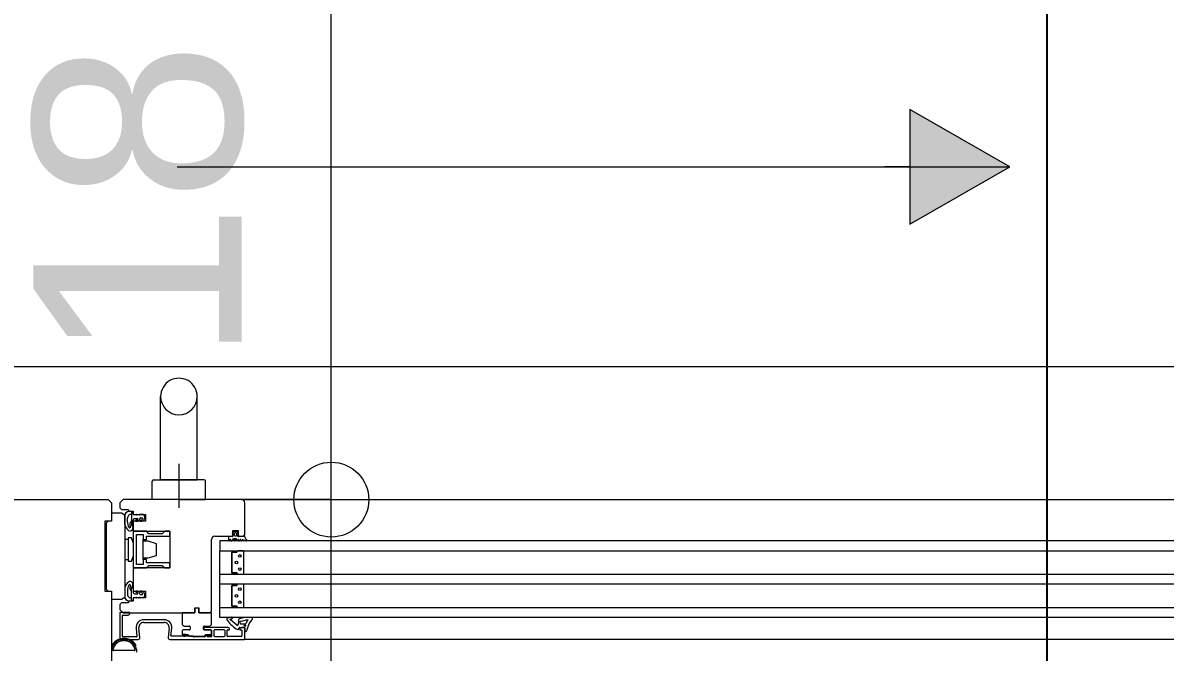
# Model space of a CAD drawing. Header units: metres. Extents: x 0.003 to 0.843, y 0.003 to 0.597.
# Drawn here: x 0.39166 to 0.40538, y 0.20436 to 0.21193 of the extents above; entities that cross this region are included whole.
import ezdxf

# ---------------------------------------------------------------- set-up
doc = ezdxf.new("R2010")
doc.units = ezdxf.units.M
for name, pattern in [('AUSGEZOGEN', [0]), ('PUNKT', [6.35, 0, -6.35]), ('STRICHPUNKT', [25.4, 12.7, -6.35, 0, -6.35])]:
    doc.linetypes.add(name, pattern=pattern)
for name, color, linetype, lineweight in [('Fenster', 7, 'AUSGEZOGEN', 18), ('Oeffnungsrichtung Fenster', 7, 'AUSGEZOGEN', 13), ('Schnittbegrenzung', 7, 'AUSGEZOGEN', 13), ('Vorhangbrett', 7, 'AUSGEZOGEN', 13), ('Werkplan- Ausfuehrungsmasse', 7, 'AUSGEZOGEN', 13)]:
    doc.layers.add(name, color=color, linetype=linetype, lineweight=lineweight)
doc.styles.add('ARIAL', font='ARIAL.TTF')

msp = doc.modelspace()

# ---------------------------------------------------------------- hatches: boundary and pattern name
at = {"layer": 'Oeffnungsrichtung Fenster', "linetype": 'AUSGEZOGEN', "lineweight": 13}
msp.add_hatch(color=7, dxfattribs=at).paths.add_polyline_path([(0.4023099934696668, 0.2095073649818389), (0.4035099934800977, 0.2101973619665964), (0.4023099934696668, 0.2108873619725942)])

# ---------------------------------------------------------------- linework, layer by layer
at = {"layer": 'Fenster', "color": 7, "linetype": 'AUSGEZOGEN', "lineweight": 13}
for p, q in [((0.3933099838495455, 0.2064373676056498), (0.3933099821101411, 0.2074373675832963)), ((0.3937499838397102, 0.2064373683709878), (0.3937499821003057, 0.2074373683486342)), ((0.3935299835153762, 0.2066266578505029), (0.3935299844360253, 0.2060973680488428)), ((0.3932099842692378, 0.2061973674916949), (0.393209983886569, 0.2064173674867775)), ((0.3932299838513338, 0.2064373675211182), (0.3935299838446277, 0.2064373680429394)), ((0.3935299838446277, 0.2064373680429394), (0.3933099838495455, 0.2064373676602704)), ((0.3938299838379218, 0.2064373685647606), (0.3935299838446277, 0.2064373680429394)), ((0.3935299838446277, 0.2064373680429394), (0.3937499838397102, 0.2064373684256089)), ((0.3938499842549318, 0.2061973686049133), (0.3938499838722629, 0.2064173685999958)), ((0.3913999843116077, 0.2061973655123047), (0.3926799842829954, 0.2061973677387428)), ((0.3926799842829954, 0.2061973677387428), (0.3927199843516776, 0.2061573678092127)), ((0.3927199843516776, 0.2061573678092127), (0.3927199847343463, 0.205937367814131)), ((0.3928599842789635, 0.2061973668811175), (0.3928199843494337, 0.2061573668124352)), ((0.3928199843494337, 0.2061573668124352), (0.3928199844537978, 0.2060973668137767)), ((0.3928199844537978, 0.2060973668137767), (0.3928399844881388, 0.206077366849012)), ((0.3928399844881388, 0.206077366849012), (0.392919984481521, 0.2060773669881641)), ((0.3942799842420348, 0.2061973693521282), (0.3928599842789635, 0.2061973668811175)), ((0.392919984481521, 0.2060773669881641), (0.3929199844884787, 0.2060733669882534)), ((0.3935299842620849, 0.2061973680483043), (0.3932099842692378, 0.2061973674916949)), ((0.3935299842620849, 0.2061973680483043), (0.3938499842549318, 0.2061973686049133)), ((0.3942799842420348, 0.2061973693521282), (0.4222000025015078, 0.2061973602753333)), ((0.3943199849747306, 0.2057773694312786), (0.3943199843108726, 0.2061573694228492)), ((0.3927199845604155, 0.2060373678118959), (0.3928399845577332, 0.2060373680206244)), ((0.3928399845577332, 0.2060373680206244), (0.3928799845970088, 0.2060142740799484)), ((0.392879984800576, 0.2058972414475807), (0.3928799845911776, 0.2060176264639245)), ((0.3928799845970088, 0.2060142740799484), (0.3928799863256496, 0.2050204621236985)), ((0.39291198474217, 0.2059304084955652), (0.3929119846663162, 0.2059740175075749)), ((0.3929199844884787, 0.2060733669882534), (0.3929359845159516, 0.2060573670164422)), ((0.3929359845159516, 0.2060573670164422), (0.3929799845149681, 0.2060573670929757)), ((0.3929599845258515, 0.2060513670583219), (0.3929600006827695, 0.2058973670617916)), ((0.3929739845255386, 0.2060513670826727), (0.3929599845258515, 0.2060513670583219)), ((0.3929599845258515, 0.2060513670583219), (0.39295998479372, 0.2058973670617638)), ((0.3929599845815126, 0.206019367059037), (0.3929599847164723, 0.2059417774793824)), ((0.3929799845149681, 0.2060573670929757), (0.3929799845845443, 0.2060173670938698)), ((0.3929799845751289, 0.2060227800224298), (0.3929799845358408, 0.2060453670932434)), ((0.3929799845845443, 0.2060173670938698), (0.3931299845811912, 0.2060173673547797)), ((0.3929799847828362, 0.2059033670964177), (0.3929799847028252, 0.2059493662128894)), ((0.3930175536302021, 0.2060133687968064), (0.392985346384129, 0.2060168140701085)), ((0.3929999846675901, 0.2059693662472305), (0.3930330780289932, 0.2059693663047929)), ((0.3930575536293079, 0.2060133688663828), (0.3930232095857224, 0.206017366286555)), ((0.3931002084353978, 0.2060173683662875), (0.3930631766448294, 0.2060173661752742)), ((0.3930696771334598, 0.2059773663682754), (0.393090054781765, 0.2059773664037202)), ((0.393120217169728, 0.2059904755430917), (0.3931202096183388, 0.2059973684015245)), ((0.3931299845811912, 0.2060173673547797), (0.3931299847203436, 0.2059373673565688)), ((0.3927199847343463, 0.205937367814131), (0.3926399847361348, 0.2059373676749783)), ((0.3926399847361348, 0.2059373676749783), (0.3926399861972344, 0.2050973676937552)), ((0.3926599847704851, 0.2059173677102131), (0.3926799847352501, 0.2059373677445546)), ((0.3926599861620088, 0.2051173677280959), (0.3926599847704851, 0.2059173677102131)), ((0.39295998479372, 0.2058973670617638), (0.3929739847934068, 0.2058973670861156)), ((0.3929750430242633, 0.2058670620343233), (0.3929750430566442, 0.2058484751731985)), ((0.3931299847203436, 0.2059373673565688), (0.3929799847236965, 0.205937367095658)), ((0.3929799847236965, 0.205937367095658), (0.3929799849150311, 0.2058273670981166)), ((0.3929799849150311, 0.2058273670981166), (0.3929899849322014, 0.2058173671157343)), ((0.3931399849288486, 0.2058173673766451), (0.3929799849324251, 0.2058173670983402)), ((0.3929799849324251, 0.2058173670983402), (0.3929799856977629, 0.2053773671081754)), ((0.3929899849322014, 0.2058173671157343), (0.3934199849225896, 0.2058173678636777)), ((0.3931699849803602, 0.2057873674294974), (0.3931399849288486, 0.2058173673766451)), ((0.3933599849239307, 0.2058173677593136), (0.3933299849767836, 0.2057873677078024)), ((0.3934199849225896, 0.2058173678636777), (0.3933599849239307, 0.2058173677593136)), ((0.3934199850269539, 0.2057573678650197), (0.3934199849225896, 0.2058173678636777)), ((0.3934199849225896, 0.2058173678636777), (0.3934199856879275, 0.2053773678735138)), ((0.3941720735013743, 0.2057932021896473), (0.3941854492946207, 0.2058065957990603)), ((0.3941779850127859, 0.2057573691840699), (0.394177984890702, 0.2058273691825052)), ((0.394177984890702, 0.2058273691825052), (0.3942399848893162, 0.2058273692906364)), ((0.3942066647578776, 0.2058153989578951), (0.394211189306704, 0.2058153957553596)), ((0.3942323970632052, 0.2058065958785055), (0.394245772901781, 0.2057932023143617)), ((0.3942399848893162, 0.2058273692906364), (0.3942399850114, 0.2057573692922011)), ((0.3929199851077066, 0.2057173669962113), (0.3928799851086009, 0.2057173669266354)), ((0.3929599850720245, 0.2057373670653406), (0.3929199850729185, 0.2057373669957642)), ((0.3929199850729185, 0.2057373669957642), (0.3929199855599519, 0.2054573670020227)), ((0.3929799851672445, 0.2056823671013576), (0.3929599850720245, 0.2057373670653406)), ((0.3930199853141998, 0.2055973671728343), (0.3930199850011071, 0.2057773671688106)), ((0.3930199850011071, 0.2057773671688106), (0.393099984999319, 0.2057773673079628)), ((0.393099984999319, 0.2057773673079628), (0.3930999851036832, 0.2057173673093038)), ((0.3930999855211402, 0.2054773673146688), (0.3930999851036832, 0.2057173673093038)), ((0.3930999851036832, 0.2057173673093038), (0.393139985102789, 0.2057173673788803)), ((0.39315998513713, 0.2056973674141155), (0.3930999851384712, 0.2056973673097509)), ((0.3931399850332127, 0.2057573673779862), (0.3934199850269539, 0.2057573678650197)), ((0.393139985102789, 0.2057173673788803), (0.3931399850332127, 0.2057573673779862)), ((0.3932599851870768, 0.2056673675887264), (0.39315998513713, 0.2056973674141155)), ((0.3933299849767836, 0.2057873677078024), (0.3931699849803602, 0.2057873674294974)), ((0.3932599854305935, 0.2055273675918561), (0.3932599851870768, 0.2056673675887264)), ((0.3939199865876504, 0.2048573687542208), (0.3939199850883153, 0.2057173687349969)), ((0.3939599850176589, 0.2057573688038652), (0.3941779850127859, 0.2057573691840699)), ((0.3940199851151086, 0.2057013689099058), (0.394019985323837, 0.205581368912588)), ((0.4224600033589919, 0.2057013607376007), (0.3940199851151086, 0.2057013689099058)), ((0.3941289269258931, 0.2057573690928839), (0.3941651335535571, 0.2057573691681514)), ((0.3941289272155657, 0.2057073690986686), (0.3941289271579374, 0.2057422038527762)), ((0.3941428895203205, 0.2057139026706359), (0.3941407227728877, 0.2057058162043928)), ((0.3941566474047777, 0.2057058162313406), (0.394154480629977, 0.20571390269025)), ((0.3941791860926003, 0.2057203691907035), (0.3941676391143611, 0.2057043691642438)), ((0.3941799047999766, 0.2057886466754349), (0.3941769060358802, 0.2057869128751263)), ((0.3942181498175344, 0.2057253692565264), (0.3941878463379834, 0.2057253692052464)), ((0.3941956328711809, 0.2057142652719126), (0.3942130694934864, 0.2057204479740967)), ((0.3942387947824591, 0.2057149222537573), (0.394195804443526, 0.2057013692146639)), ((0.3941969326027087, 0.2057694032784039), (0.3941969473630268, 0.2057915364517067)), ((0.3942209432461529, 0.2057913911059841), (0.3942209291792997, 0.2057693879371446)), ((0.3942409403885605, 0.2057869129834858), (0.3942379416185964, 0.2057886467736453)), ((0.3942399850114, 0.2057573692922011), (0.3942999850100589, 0.2057573693968443)), ((0.3942491287413236, 0.2057058163931447), (0.3942469619665228, 0.2057139028520532)), ((0.3942527129708717, 0.2057573693163536), (0.394299027803501, 0.2057573693927571)), ((0.3942628865984127, 0.2057139028790012), (0.3942607198509799, 0.2057058164127588)), ((0.3942766444828702, 0.2057058164397068), (0.3942744777080692, 0.2057139028986158)), ((0.3942894661805125, 0.2057104091072952), (0.3942882355925266, 0.2057058164593209)), ((0.394334639738451, 0.2057013694557414), (0.3942992368585148, 0.2057133504675485)), ((0.3942999850100589, 0.2057573693968443), (0.3943199849747306, 0.2057773694312786)), ((0.3943039427117447, 0.20575992794263), (0.3943080122017734, 0.2057657397982171)), ((0.394318927119685, 0.2057622994215972), (0.3943189271229886, 0.2057603470746672)), ((0.3943189271229886, 0.2057603470746672), (0.3943189271262852, 0.2057583989806126)), ((0.3943190833593433, 0.2057559040368178), (0.3943282416339181, 0.2057299895433266)), ((0.3943397644330032, 0.2057179966247577), (0.394345113844568, 0.2057145428641093)), ((0.3930199856272926, 0.2054173671768576), (0.3930199853141998, 0.2055973671728343)), ((0.3931599854850108, 0.2054973674185858), (0.3932599854305935, 0.2055273675918561)), ((0.3940199858108703, 0.205301368918847), (0.394019985323837, 0.205581368912588)), ((0.394019985323837, 0.205581368912588), (0.4224600035677204, 0.2055813607402829)), ((0.3941599853615836, 0.2055578691566298), (0.3941599857668648, 0.2053248691618378)), ((0.3941635853615031, 0.2055578691628916), (0.3941635857667843, 0.2053248691680997)), ((0.3941635857667843, 0.2053248691680997), (0.3941635853615031, 0.2055578691628916)), ((0.3942277853402388, 0.2055692692743068), (0.3941713853414996, 0.2055692691762042)), ((0.3942213853466439, 0.2055656692632547), (0.3941713853477613, 0.2055656691762847)), ((0.3941713853477613, 0.2055656691762847), (0.3942213853466439, 0.2055656692632547)), ((0.394227785340689, 0.2055690105749504), (0.3942277853402388, 0.2055692692743068)), ((0.3942291853327281, 0.2055735692766453), (0.3942291853327281, 0.2055735692766453)), ((0.394300585317565, 0.2055813694006643), (0.3942369853189865, 0.2055813692900383)), ((0.3943083857908564, 0.2053091694203163), (0.3943083853309578, 0.2055735694144064)), ((0.3928799855260578, 0.2054773669320002), (0.3929199855251637, 0.2054773670015757)), ((0.3929199855599519, 0.2054573670020227), (0.3929599855590578, 0.2054573670715995)), ((0.3929599855590578, 0.2054573670715995), (0.3929799854629433, 0.2055123671051579)), ((0.3930999856255045, 0.2054173673160099), (0.3930199856272926, 0.2054173671768576)), ((0.393099985486352, 0.2054973673142217), (0.3931599854850108, 0.2054973674185858)), ((0.3931399855202461, 0.2054773673842451), (0.3930999855211402, 0.2054773673146688)), ((0.3930999855211402, 0.2054773673146688), (0.3930999856255045, 0.2054173673160099)), ((0.3931399855898222, 0.2054373673851392), (0.3931399855202461, 0.2054773673842451)), ((0.3934199855835633, 0.2054373678721727), (0.3931399855898222, 0.2054373673851392)), ((0.3931399856941864, 0.2053773673864803), (0.3931699856413337, 0.2054073674379916)), ((0.3931699856413337, 0.2054073674379916), (0.3933299856377572, 0.2054073677162965)), ((0.3933299856377572, 0.2054073677162965), (0.3933599856892686, 0.2053773677691493)), ((0.3934199856879275, 0.2053773678735138), (0.3934199855835633, 0.2054373678721727)), ((0.3929799856977629, 0.2053773671081754), (0.3931399856941864, 0.2053773673864803)), ((0.3929899856975394, 0.2053773671255699), (0.3929799857151571, 0.2053673671083989)), ((0.3929799857151571, 0.2053673671083989), (0.3929799861848032, 0.2050973630370149)), ((0.3934199856879275, 0.2053773678735138), (0.3929899856975394, 0.2053773671255699)), ((0.3933599856892686, 0.2053773677691493), (0.3934199856879275, 0.2053773678735138)), ((0.3940199860195989, 0.2051813689215292), (0.3940199858108703, 0.205301368918847)), ((0.3940199858108703, 0.205301368918847), (0.4224600040547539, 0.2053013607465423)), ((0.3941713857801773, 0.2053170691818414), (0.3942213857790597, 0.2053170692688118)), ((0.3942213857790597, 0.2053170692688118), (0.3941713857801773, 0.2053170691818414)), ((0.3941713857864392, 0.2053134691819218), (0.3942277857851785, 0.2053134692800245)), ((0.3942277857851785, 0.2053134692800245), (0.3942277857847286, 0.2053137279793805)), ((0.3942291857924528, 0.2053092692825535), (0.3942291857924528, 0.2053092692825535)), ((0.3942369858060198, 0.2053013692962973), (0.394300585804598, 0.2053013694069232)), ((0.3926799861963495, 0.2050973677633311), (0.3926599861620088, 0.2051173677280959)), ((0.3928799861220938, 0.2051374883372109), (0.392879986331492, 0.2050171033208672)), ((0.3929599863835425, 0.2049833630047756), (0.3929600020047239, 0.2051373630013605)), ((0.3929599863835425, 0.2049833630047756), (0.3929599861156743, 0.2051373630013332)), ((0.3929599861156743, 0.2051373630013332), (0.3929739861153611, 0.2051373630256849)), ((0.3929750442407922, 0.2051676680811579), (0.3929750442085129, 0.2051862549422831)), ((0.3929799861256636, 0.2051313630362552), (0.3929799862056746, 0.205085363919784)), ((0.3940199865066319, 0.2049013689277881), (0.3940199860195989, 0.2051813689215292)), ((0.4224600042634822, 0.205181360749225), (0.3940199860195989, 0.2051813689215292)), ((0.3941599860573454, 0.2051578691655709), (0.3941599864626267, 0.204924869170779)), ((0.3941635860572648, 0.2051578691718327), (0.3941635864625461, 0.2049248691770409)), ((0.3941635864625461, 0.2049248691770409), (0.3941635860572648, 0.2051578691718327)), ((0.3942277860360007, 0.2051692692832481), (0.3941713860372613, 0.2051692691851454)), ((0.3942213860424055, 0.2051656692721963), (0.3941713860435231, 0.2051656691852259)), ((0.3941713860435231, 0.2051656691852259), (0.3942213860424055, 0.2051656692721963)), ((0.3942277860364506, 0.2051690105838916), (0.3942277860360007, 0.2051692692832481)), ((0.3942291860284897, 0.2051735692855864), (0.3942291860284897, 0.2051735692855864)), ((0.3943005860133267, 0.2051813694096063), (0.3942369860147484, 0.2051813692989804)), ((0.394308386486618, 0.2049091694292574), (0.3943083860267196, 0.2051735694233471)), ((0.3926399861972344, 0.2050973676937552), (0.3927199861954461, 0.2050973678329074)), ((0.3927199861954461, 0.2050973678329074), (0.3927199881435789, 0.2039773678579431)), ((0.3928399863667136, 0.2049973680438711), (0.392719986369396, 0.204997367835143)), ((0.3928799863256496, 0.2050204621236985), (0.3928399863667136, 0.2049973680438711)), ((0.3929119861790695, 0.2051043214005486), (0.392911986254923, 0.2050607123885389)), ((0.3929599863278814, 0.2050153630040595), (0.3929599861929219, 0.2050929525837142)), ((0.3929739863832294, 0.2049833630291273), (0.3929599863835425, 0.2049833630047756)), ((0.3929799861848032, 0.2050973630370149), (0.3931299861814501, 0.2050973632979258)), ((0.3931299863206026, 0.2050173632997139), (0.3929799863239556, 0.2050173630388036)), ((0.3929799863239556, 0.2050173630388036), (0.3929799863935318, 0.2049773630396976)), ((0.3929799863333709, 0.2050119501102431), (0.3929799863726589, 0.2049893630394294)), ((0.3930175553557039, 0.2050213614665618), (0.3929853481216166, 0.2050179160812172)), ((0.3929999862400156, 0.2050653639550187), (0.3930330796014186, 0.2050653640125816)), ((0.3930575553548098, 0.2050213615361376), (0.3930232113251308, 0.2050173639964887)), ((0.3931002101748129, 0.2050173621846211), (0.393063178384237, 0.2050173642468081)), ((0.3930696787337158, 0.205057364076421), (0.393090056382021, 0.2050573641118658)), ((0.3931202188155881, 0.2050442550774237), (0.3931202112881778, 0.2050373622189645)), ((0.3931299861814501, 0.2050973632979258), (0.3931299863206026, 0.2050173632997139)), ((0.3928399864362717, 0.2049573668740473), (0.3928199864715068, 0.2049373668397061)), ((0.3928199864715068, 0.2049373668397061), (0.3928199865758711, 0.2048773668410477)), ((0.3928199865758711, 0.2048773668410477), (0.3928599866501142, 0.204837366905957)), ((0.3929359865136819, 0.204841367023343), (0.3928239865161854, 0.2048413668285294)), ((0.392919986429654, 0.2049573670132), (0.3928399864362717, 0.2049573668740473)), ((0.392935982317096, 0.2049773629631568), (0.3929199864226964, 0.2049613670131103)), ((0.3929199864226964, 0.2049613670131103), (0.392919986429654, 0.2049573670132)), ((0.3929799863935318, 0.2049773630396976), (0.392935982317096, 0.2049773629631568)), ((0.3937199866247827, 0.2048373684058565), (0.3937199865223392, 0.2048973684045154)), ((0.3937199865223392, 0.2048973684045154), (0.3937699865212366, 0.2048973684917187)), ((0.3937199865447703, 0.2048833684050005), (0.3937199866247827, 0.2048373684060894)), ((0.3937449865268173, 0.2048933684482623), (0.3937299865271525, 0.2048933684221711)), ((0.3937599865264821, 0.2048933684743529), (0.3937449865268173, 0.2048933684482623)), ((0.3937699865212366, 0.2048973684917187), (0.3937699866258799, 0.2048373684930598)), ((0.3937699866236651, 0.2048373684930598), (0.3937699865436526, 0.204883368491971)), ((0.3938999866229741, 0.2048373687197868), (0.3939199865876504, 0.2048573687542208)), ((0.3940199867153605, 0.2047813689304703), (0.3940199865066319, 0.2049013689277881)), ((0.3940199865066319, 0.2049013689277881), (0.4224600047505155, 0.2049013607554835)), ((0.394171386475939, 0.2049170691907825), (0.3942213864748214, 0.2049170692777529)), ((0.3942213864748214, 0.2049170692777529), (0.394171386475939, 0.2049170691907825)), ((0.394171386482201, 0.2049134691908635), (0.3942277864809404, 0.2049134692889652)), ((0.3942277864809404, 0.2049134692889652), (0.3942277864804903, 0.2049137279883217)), ((0.3942291864882144, 0.2049092692914947), (0.3942291864882144, 0.2049092692914947)), ((0.3942369865017814, 0.2049013693052389), (0.3943005865003599, 0.2049013694158648)), ((0.3928199865232325, 0.2048373668216618), (0.3928199870450536, 0.2045373668483676)), ((0.3928519871365079, 0.2045533669036713), (0.3928519866981781, 0.2048053668980379)), ((0.3928559866911311, 0.2048093669049058), (0.3929199865697006, 0.204809367016228)), ((0.3928599866501142, 0.204837366905957), (0.3937199866247827, 0.2048373684058565)), ((0.3929399865344653, 0.2048293670505687), (0.3929399865205501, 0.2048373670303904)), ((0.393352579081106, 0.2047533677899328), (0.3931073945392486, 0.2047533673634576)), ((0.3931073945617206, 0.2047213673241731), (0.3933525791930981, 0.2047213677506484)), ((0.3937199866247827, 0.2048373684060894), (0.3935699866281358, 0.2048373681454146)), ((0.3935699866281358, 0.2048373681454146), (0.3935699868715992, 0.2046973681486984)), ((0.3937699866258799, 0.2048373684930598), (0.3938999866229741, 0.2048373687197868)), ((0.3939199866203122, 0.2048373687542067), (0.3937699866236651, 0.2048373684930598)), ((0.3939199868638823, 0.2046973687574901), (0.3939199866203122, 0.2048373687542067)), ((0.4224600049592441, 0.2047813607581657), (0.3940199867153605, 0.2047813689304703)), ((0.3941628725688723, 0.2047858335347142), (0.3941233452513748, 0.2047778870745683)), ((0.3941438708919519, 0.2047568841276734), (0.3941446429640529, 0.2047589897033677)), ((0.3941453286504624, 0.2047549784219687), (0.3941438708919519, 0.2047568841276734)), ((0.3941446429640529, 0.2047589897033677), (0.3941469346429561, 0.2047607065557254)), ((0.3941470808920958, 0.2047539043943234), (0.3941453286504624, 0.2047549784219687)), ((0.3941469346429561, 0.2047607065557254), (0.3941540221841093, 0.2047636541126167)), ((0.3941511721564007, 0.2047524521507566), (0.3941470808920958, 0.2047539043943234)), ((0.3942260233545636, 0.2046887114547545), (0.3941511721564007, 0.2047524521507566)), ((0.3941540221841093, 0.2047636541126167), (0.3941668144421289, 0.2047662258379424)), ((0.3942471977352591, 0.2047327766548361), (0.3942429974064263, 0.2046961630893743)), ((0.3942471977226036, 0.2047400523614324), (0.3942471977352591, 0.2047327766548361)), ((0.3943004602836895, 0.2047766617162929), (0.3942555181467901, 0.2047639376201146)), ((0.3942668680741615, 0.2047323562384022), (0.394263135077272, 0.2047258410585059)), ((0.394263135077272, 0.2047258410585059), (0.3942645083644736, 0.2047092548738943)), ((0.3942645083644736, 0.2047092548738943), (0.3942681969382012, 0.2047035798232751)), ((0.3942859149170325, 0.204737641408201), (0.3942668680741615, 0.2047323562384022)), ((0.3942681969382012, 0.2047035798232751), (0.3942699072402238, 0.2047027824593884)), ((0.3942859334844234, 0.2047376414748546), (0.3942977469834339, 0.2047397463764282)), ((0.3942977469834339, 0.2047397463764282), (0.3943081242018011, 0.2047426172545961)), ((0.3943081242018011, 0.2047426172545961), (0.3943238714732958, 0.2047474500818648)), ((0.394405233631936, 0.2047813767537887), (0.3943237744946881, 0.2047813766120985)), ((0.3943238714732958, 0.2047474500818648), (0.3943390713397217, 0.2047518944121498)), ((0.3943536576237748, 0.2047445391920569), (0.3943337425249245, 0.2047070857098965)), ((0.3943390713397217, 0.2047518944121498), (0.3943478561548301, 0.204754025903912)), ((0.3943478561548301, 0.204754025903912), (0.394356356492164, 0.2047545589374591)), ((0.3943581234794936, 0.2047508251774989), (0.3943536576237748, 0.2047445391920569)), ((0.394356356492164, 0.2047545589374591), (0.3943581234794936, 0.2047508251774989)), ((0.3944089805865252, 0.2047573625562718), (0.3944116423799061, 0.2047616836441734)), ((0.3930158987106693, 0.2046517505213928), (0.3930261955122285, 0.2045537853234278)), ((0.3930598774738894, 0.2045394578355472), (0.3930477233551859, 0.2046550955418616)), ((0.3934122506205407, 0.204655096146043), (0.39340009658845, 0.2045394584173655)), ((0.393434619566682, 0.2045617860363696), (0.3934440752566497, 0.2046517512039314)), ((0.3935699868715992, 0.2046973681486984), (0.3935899869059324, 0.2046773681839036)), ((0.3935699870042951, 0.2046213681504032), (0.3935699870634347, 0.2045873681513076)), ((0.3935699870634347, 0.2045873681511635), (0.3935699870808289, 0.2045773681515316)), ((0.3936539869842755, 0.2046313682962896), (0.3935799869866775, 0.2046313681675738)), ((0.3936139870793974, 0.2045773682280651), (0.3935799870806054, 0.2045773681689252)), ((0.3935799870806054, 0.2045773681689252), (0.3936099870794868, 0.2045773682211079)), ((0.3935899869059324, 0.2046773681839036), (0.3936539869042779, 0.2046773682951507)), ((0.3936099870794868, 0.2045773682211079), (0.393637987078861, 0.2045773682698105)), ((0.3936099870968809, 0.2045673682213315), (0.3936099870864445, 0.2045733682211967)), ((0.393637987078861, 0.2045773682698105), (0.3936579871132022, 0.2045573683050461)), ((0.3936639869214333, 0.2046673683127683), (0.3936639869666578, 0.2046413683134606)), ((0.3938259869636369, 0.2046413685952439), (0.3938259869184123, 0.2046673685945516)), ((0.3938300005641845, 0.2046513685826417), (0.3938300005815785, 0.2046413685828652)), ((0.3938319871093128, 0.2045573686077027), (0.3938519870740777, 0.2045773686420435)), ((0.3938588287916376, 0.2045721970849404), (0.3938351725525426, 0.20454854048355)), ((0.3938359869007796, 0.2046773686117217), (0.393899986899125, 0.2046773687231198)), ((0.3939099869784053, 0.2046313687415778), (0.3938359869808074, 0.2046313686128615)), ((0.3941179906403528, 0.2046613690833492), (0.3938400005465668, 0.2046613685998118)), ((0.3938400005992727, 0.2046313686004824), (0.3939160005970502, 0.2046313687326774)), ((0.3938519870740777, 0.2045773686420435), (0.3938799870734517, 0.2045773686907469)), ((0.3938660007174725, 0.2045733686670024), (0.3938616572518193, 0.2045733686794484)), ((0.3938700007372303, 0.2045513689744526), (0.3938700007059215, 0.2045693686740497)), ((0.3938759870735411, 0.2045773686837892), (0.3939099870723333, 0.2045773687429287)), ((0.3938799870734517, 0.2045773686907469), (0.3939099870723333, 0.2045773687429287)), ((0.3938799870908458, 0.2045673686909704), (0.3938799870804093, 0.2045733686908361)), ((0.393899986899125, 0.2046773687231198), (0.3939199868638823, 0.2046973687574901)), ((0.3939199870547158, 0.2045873687600998), (0.393919986995576, 0.2046213687591949)), ((0.3939199870547158, 0.2045873687599551), (0.3939199870721097, 0.2045773687603233)), ((0.3939200006039185, 0.2046273687397248), (0.3939200007361127, 0.2045513690414228)), ((0.3939500006136842, 0.2046213688320409), (0.3939500007145693, 0.2045633690933374)), ((0.3940740002335185, 0.2046313690075026), (0.3939600005960666, 0.2046313688092109)), ((0.394084000351574, 0.2045633693264167), (0.3940840002506891, 0.2046213690659929)), ((0.3941080006014738, 0.2045573693682968), (0.3941080004797162, 0.2046273690667322)), ((0.394112000472669, 0.2046313690736002), (0.3941339906921776, 0.2046313691118503)), ((0.3941379906851304, 0.2046353691187187), (0.3941379906746939, 0.204641369118584)), ((0.3942462064226728, 0.2046373243351368), (0.3942540027228514, 0.20465874461767)), ((0.3942577614860501, 0.2046613764976624), (0.3943133956279268, 0.2046613765944325)), ((0.3942599904919669, 0.2046413693307914), (0.3942599905024032, 0.2046353693309256)), ((0.3942639905092715, 0.2046313693379725), (0.3942799869489139, 0.2046313693657967)), ((0.3942699072402238, 0.2047027824593884), (0.3942713990375941, 0.204702235558309)), ((0.3942713990375941, 0.204702235558309), (0.3942728487266212, 0.2047018069500373)), ((0.3942728487266212, 0.2047018069500373), (0.3942737049050747, 0.2047015951637032)), ((0.3942737049050747, 0.2047015951637032), (0.3942749282966755, 0.204701365834685)), ((0.3943212586149843, 0.2047013659514101), (0.3942749282966775, 0.204701365834685)), ((0.3943159869559271, 0.2046613694277448), (0.3942799904567318, 0.2046613693651325)), ((0.3942839869557822, 0.204627369372844), (0.3942839870775401, 0.2045573696744087)), ((0.3943199871993543, 0.2045213694578324), (0.3943199869627954, 0.2046573694347922)), ((0.3943200195839419, 0.2046547526614609), (0.3943200196481418, 0.2046178435226889)), ((0.39432401965501, 0.2046138435297362), (0.3943315434355812, 0.2046138435428229)), ((0.3927248354310365, 0.2044436118269118), (0.3927354899050888, 0.2044380907603268)), ((0.392733807896064, 0.2044276456234106), (0.3927324670651683, 0.2044294308987096)), ((0.3928399870804419, 0.2045173668836028), (0.393039987074924, 0.2045173672314836)), ((0.393022217432725, 0.2045493671998597), (0.3928559871433761, 0.2045493669107177)), ((0.3930044847781859, 0.2044380912282182), (0.3930151392330313, 0.2044436123318674)), ((0.393006166823547, 0.2044276460971528), (0.3930075076482323, 0.2044294313771165)), ((0.393419987067477, 0.2045173678924576), (0.3943159872064012, 0.204517369450964)), ((0.3936960004908933, 0.2045573683916618), (0.3934385976615817, 0.2045573679239342)), ((0.39358998711517, 0.2045573681867664), (0.3935999871144984, 0.2045573682041604)), ((0.3936579871132022, 0.2045573683050461), (0.3937449871112576, 0.2045573684563742)), ((0.3937000007410302, 0.2045513686787545), (0.393700000737552, 0.2045533683987091)), ((0.393832344110157, 0.2045473688890425), (0.3937040007472754, 0.2045473686858018)), ((0.3937449871112576, 0.2045573684563742), (0.3938319871093128, 0.2045573686077027)), ((0.3939160007412549, 0.2045473690345544), (0.3938740007421938, 0.2045473689814999)), ((0.3938999871073449, 0.2045573687259826), (0.3938899871080163, 0.204557368708588)), ((0.3939600007317397, 0.2045533691109545), (0.3940740003697151, 0.2045533693092457)), ((0.394279987084587, 0.2045533696675402), (0.3941120006083421, 0.2045533693753442)), ((0.4221639734127075, 0.2045173561045467), (0.3943159872064083, 0.2045173653066345)), ((0.3927324492664231, 0.2044244590696353), (0.3927302327572137, 0.2044241905136669)), ((0.3929954846939882, 0.2043833682848858), (0.392744490179657, 0.2043833678483047)), ((0.3930075254642735, 0.2044244595481041), (0.3930097419744171, 0.2044241909998464)), ((0.3930199874097681, 0.2043988441079974), (0.3930199874714747, 0.2043633683279532))]:
    msp.add_line(p, q, dxfattribs=at)
for centre, radius in [((0.3942607854254277, 0.2055198693328111), 1.599999964237213e-05), ((0.3942195855628919, 0.2054413692629022), 1.599999964237213e-05), ((0.3942607856985144, 0.2053628693363202), 1.599999964237213e-05), ((0.3942607861211895, 0.2051198693417522), 1.599999964237213e-05), ((0.3942195862586538, 0.2050413692718438), 1.599999964237213e-05), ((0.3942607863942757, 0.2049628693452613), 1.599999964237213e-05), ((0.3943226571247462, 0.2046829204942627), 9.951991738439433e-06)]:
    msp.add_circle(centre, radius, dxfattribs=at)
for centre, radius, start, end in [((0.3935299821052254, 0.2074373679659647), 0.0002199999950826168, 9.966138939567454e-05, 180.0000996613894), ((0.3935299821052254, 0.2074373679659647), 0.0002199999950826168, 180.0000996613894, 9.966138939567454e-05), ((0.393229983886122, 0.2064173675215651), 1.999999955296516e-05, 90.00009966045678, 179.9999003386106), ((0.3938299838727101, 0.2064173685652076), 1.999999955296516e-05, 9.966138939567454e-05, 90.00009966045678), ((0.3942799843117668, 0.2061573693530221), 3.99999991059326e-05, 0.0001000191362755229, 90.00009988365223), ((0.392937691571917, 0.2059925129152306), 6.293477539515884e-05, 69.25415988232464, 156.4817665277985), ((0.3929567920919363, 0.2059746687644764), 4.481215824151497e-05, 85.91469663118728, 180.8327111867356), ((0.3929929551239553, 0.2059002354180656), 5.303574858587846e-05, 128.4377394441931, 209.8275667203559), ((0.3929739845359749, 0.2060453670828073), 5.999999865884091e-06, 9.966138939567454e-05, 90.00009966056281), ((0.3929859845750712, 0.2060227800328657), 5.999999942055812e-06, 179.9999003386106, 263.8941751489173), ((0.3929999847023781, 0.2059493662476774), 1.999999955296516e-05, 90.00009966045678, 179.9999003386106), ((0.3930165338680921, 0.2059433822740879), 6.016215166154349e-06, 81.38389924606726, 269.7991301275645), ((0.3930197801144151, 0.2059797468913347), 4.250655621033361e-05, 265.5915146865939, 350.1176073042366), ((0.3930187131491542, 0.2059676803481065), 1.839420443272678e-05, 266.0160561682598, 350.9979456320545), ((0.3930178091867553, 0.2060155644256983), 2.210451397929602e-06, 263.3610263077225, 311.8908085371392), ((0.3930161025150006, 0.2060174671572267), 4.766447436000522e-06, 311.8908021644768, 333.8642734665667), ((0.393024660701239, 0.2060132679262351), 4.766447854386019e-06, 131.8908059731844, 153.8642772746798), ((0.3930229540288477, 0.2060151706575411), 2.210451556174909e-06, 83.36101838766247, 131.8908006171305), ((0.3930331493537638, 0.2059655594742439), 3.807498660814527e-06, 348.5280711370493, 91.07336803684751), ((0.3930575858949453, 0.2060163232068461), 2.95451665161248e-06, 269.3742727461103, 341.1291824762913), ((0.3930631768196506, 0.2060144121863254), 2.953988954160383e-06, 90.00339084681772, 161.1291820856308), ((0.3930655966115762, 0.2059717651402647), 3.999999910530487e-06, 132.8506802353, 170.117607303785), ((0.3930696771509023, 0.2059673663697921), 9.99999848249166e-06, 90.00009993749603, 132.8506802357561), ((0.3930723145402901, 0.2059433823711133), 6.016215166154349e-06, 81.38389924602768, 269.7991301275645), ((0.3930755954134638, 0.205979631739437), 4.239433211377839e-05, 265.5328824370394, 335.1610822978338), ((0.3930737745370979, 0.2059699563107873), 2.063318682057327e-05, 268.4484024660759, 11.99927309208401), ((0.3930900547887224, 0.2059733664038094), 3.999999910516636e-06, 12.70215677548764, 90.00009966029776), ((0.3931001877200505, 0.2059973464667004), 2.002191030349045e-05, 0.06276988985263914, 89.94071983340476), ((0.3930497455783618, 0.2059906137893767), 7.047172696712908e-05, 335.8867957182713, 359.8876012534324), ((0.3929841229696743, 0.2059138251248809), 0.0001054503514265035, 189.0481978158058, 234.5808824949422), ((0.393025989875998, 0.2059220290075167), 0.0001143126692853371, 175.7962637682604, 210.033753152204), ((0.392942921801641, 0.2058550695694347), 3.369351727292704e-05, 233.7719054057459, 326.000067771276), ((0.3929369855543994, 0.2058693351275596), 1.093765312293833e-05, 204.4136431257751, 24.41364312590748), ((0.3929814224354394, 0.2058973585097305), 2.142175437689711e-05, 179.9771261976029, 225.9321602407747), ((0.3929504444181306, 0.2058628884486051), 2.495015513823668e-05, 9.629532434352512, 49.87598763570521), ((0.3929550430570909, 0.2058484751384102), 1.999999955298904e-05, 322.24142582068, 9.966138939567454e-05), ((0.3929739847829704, 0.2059033670859812), 5.999999865874998e-06, 270.0000996600327, 9.966138939567454e-05), ((0.394206684371127, 0.2057853856578421), 3.001330646088998e-05, 90.03744194236631, 135.0336595428435), ((0.3942089449131678, 0.2057913991569489), 1.199833568615584e-05, 359.9615541388942, 179.3443605815428), ((0.3942111698021473, 0.2057853934000431), 3.000236165644154e-05, 44.96653436979164, 89.96275197018093), ((0.393959985087421, 0.2057173688047587), 3.999999910593032e-05, 90.0000999270668, 179.9999000756513), ((0.3941289269383663, 0.2057513690930181), 5.999999865884938e-06, 90.00011910806485, 246.4231941597097), ((0.3941249271580265, 0.2057422038460071), 3.999999910624642e-06, 9.695876946011851e-05, 66.42319415908695), ((0.3941349272154315, 0.2057073691088211), 5.999999865897037e-06, 179.9999030449896, 345.000096956301), ((0.3941486850777766, 0.2057123497662069), 5.999999865886357e-06, 15.00009695645372, 165.000096956301), ((0.3941624429569777, 0.2057073691553837), 5.999999865882687e-06, 195.0000969561977, 330.0000969564085), ((0.3941651335704794, 0.2057473691683744), 9.999999776518972e-06, 45.62234219283943, 90.00009695634914), ((0.3941749034872503, 0.2057903754222797), 3.999929225092771e-06, 135.0325994344623, 300.0427492728251), ((0.3941749248474641, 0.2057573754938297), 3.999845012336788e-06, 225.6223425232417, 2.721051739152939), ((0.3942590435735719, 0.2057613734081473), 8.021383202948707e-05, 161.7764378378243, 182.7210514083743), ((0.3941878463549056, 0.2057153692054698), 9.999999776428021e-06, 90.00009695666719, 150.0000969567086), ((0.3941809062512241, 0.2057869157496001), 1.999752196213105e-06, 346.7770126622321, 120.0521256811223), ((0.3941954103302858, 0.2057078131412281), 6.455967380041532e-06, 88.02459031159934, 273.4998742778613), ((0.3942089309325123, 0.2057694605341752), 1.19984664144861e-05, 180.2734121512441, 359.6533282909651), ((0.394217644409073, 0.2057102195017868), 1.120497650215109e-05, 81.47915525648196, 114.0976605986503), ((0.3942192976135896, 0.2057234969296732), 2.196142897805104e-06, 270.1833570918308, 121.5096249562331), ((0.394236940173207, 0.2057869158444213), 1.99975219618e-06, 59.94806823181138, 193.2231812524905), ((0.3941588029373055, 0.2057613732385197), 8.021383202929643e-05, 357.2798179767179, 18.22375607453111), ((0.394242667074424, 0.2057127196711553), 4.454886662578908e-06, 15.40211434109612, 150.3685246826863), ((0.3942429216768859, 0.2057573756089204), 3.999845071054367e-06, 177.2655964153486, 314.377851719365), ((0.394242942925472, 0.2057903755374163), 3.999929225091269e-06, 239.9574446400604, 44.9675944779148), ((0.3942527129877937, 0.205747369316577), 9.999999776539726e-06, 90.00009695603109, 134.377851719703), ((0.3942549242935239, 0.2057073693171869), 5.999999865886522e-06, 195.0000969564537, 345.000096956301), ((0.394268682155869, 0.2057123499745725), 5.999999865925422e-06, 15.00009695670969, 165.000096956301), ((0.3942824400350704, 0.2057073693637498), 5.999999865886522e-06, 195.0000969564537, 345.000096956301), ((0.3942952617379686, 0.2057088562028661), 5.999999865880945e-06, 48.50764522835265, 165.0000969559078), ((0.3942990277936033, 0.2057633693926227), 5.999999865911402e-06, 270.0000945170756, 325.0000996550602), ((0.3943129271199151, 0.2057622983482246), 5.99999986590337e-06, 0.01024995320219097, 145.0000996551904), ((0.3943389271258386, 0.2057583990144562), 1.999999955336422e-05, 179.9999030412305, 187.1662544257556), ((0.3943445775917008, 0.2057341531221768), 1.685819994912823e-05, 194.2986675815046, 253.4107559553657), ((0.3943374622633966, 0.2057098759382365), 8.962527072124145e-06, 251.6437063673999, 31.38025137834977), ((0.3941713853613287, 0.2055578691764585), 1.139999974518432e-05, 90.00009966045121, 179.9999003386106), ((0.3941713853613287, 0.2055578691764585), 7.799999825662962e-06, 90.00009966105213, 179.9999003422677), ((0.3941713853613287, 0.2055578691764585), 7.799999825653868e-06, 90.00009966105213, 179.9999003422677), ((0.3942213853330765, 0.2055734692630803), 7.799999825662962e-06, 270.0000996602366, 9.9657732298288e-05), ((0.3942213853330765, 0.2055734692630803), 7.799999825662962e-06, 270.0000996602366, 325.1362617058699), ((0.3942369853325537, 0.2055735692902121), 7.799999825662962e-06, 90.0000996602366, 179.9999003422677), ((0.3943005853311321, 0.2055735694008389), 7.799999825662962e-06, 9.9657732298288e-05, 90.00009966064437), ((0.39417138576661, 0.2053248691816665), 1.139999974518432e-05, 179.9999003386106, 270.0000996607301), ((0.39417138576661, 0.2053248691816665), 7.799999825653868e-06, 179.9999003422677, 270.0000996606444), ((0.39417138576661, 0.2053248691816665), 7.799999825662962e-06, 179.9999003422677, 270.0000996606444), ((0.3942213857926271, 0.205309269268986), 7.799999825662962e-06, 9.9657732298288e-05, 90.00009966064437), ((0.3942213857926271, 0.205309269268986), 7.799999825663252e-06, 34.86393761492616, 90.00009966105213), ((0.3942369857924522, 0.2053091692961224), 7.799999825662962e-06, 179.9999003422677, 270.0000996602366), ((0.3943005857910307, 0.2053091694067493), 7.799999825662962e-06, 270.0000996602366, 9.9657732298288e-05), ((0.3929841243488831, 0.2051209050221873), 0.000105450351426516, 125.4193168261385, 170.9520015052722), ((0.3930259912837462, 0.2051127012851984), 0.0001143126692853371, 149.9664461688622, 184.2039355528108), ((0.3929429229764509, 0.2051796604343021), 3.369351727293458e-05, 34.00013154980957, 126.2282939153977), ((0.3929369867788363, 0.2051653948555262), 1.093765312293833e-05, 335.586556195197, 155.5865561953294), ((0.3929929564558881, 0.2051344947597285), 5.303574858587846e-05, 150.1726326006821, 231.562459876837), ((0.3929814237573638, 0.2051373716279426), 2.142175437689711e-05, 134.0680390802393, 180.0230731234161), ((0.3929504456201405, 0.2051718415813019), 2.495015513823668e-05, 310.1242116853076, 350.3706668866599), ((0.3929550442089599, 0.2051862549074944), 1.999999955298904e-05, 9.966138939567454e-05, 37.75877350042095), ((0.3929739861257975, 0.2051313630258182), 5.999999865874998e-06, 9.966138939567454e-05, 90.00009966056281), ((0.3941713860570906, 0.2051578691854001), 1.139999974518432e-05, 90.00009966045121, 179.9999003386106), ((0.3941713860570906, 0.2051578691854001), 7.799999825662962e-06, 90.00009966064437, 179.9999003422677), ((0.3941713860570906, 0.2051578691854001), 7.799999825653868e-06, 90.00009966064437, 179.9999003422677), ((0.3942213860288382, 0.2051734692720214), 7.799999825662962e-06, 270.0000996602366, 9.9657732298288e-05), ((0.3942213860288382, 0.2051734692720214), 7.799999825662962e-06, 270.0000996602366, 325.1362617060371), ((0.3942369860283155, 0.2051735692991537), 7.799999825662962e-06, 90.0000996602366, 179.9999003422677), ((0.3943005860268939, 0.2051735694097801), 7.799999825662962e-06, 9.9657732298288e-05, 90.0000996602366), ((0.3929376932248658, 0.2050422170703122), 6.293477539515884e-05, 203.5184327932844, 290.7460394387829), ((0.3929567936828087, 0.2050600612875136), 4.481215824151497e-05, 179.1674881343368, 274.0855026898511), ((0.3929739863727931, 0.2049893630289929), 5.999999865884091e-06, 270.0000996605628, 9.966138939567454e-05), ((0.3929999862052274, 0.2050853639545711), 1.999999955296516e-05, 179.9999003386106, 270.0000996604568), ((0.3929859863333129, 0.2050119501206795), 5.999999942055812e-06, 96.10602417173689, 179.9999003386106), ((0.3930165353501242, 0.2050913479857317), 6.016215166154349e-06, 90.20106919362881, 278.6163000755865), ((0.3930197817229529, 0.205054983379779), 4.250655621033361e-05, 9.882592016813255, 94.40868463448446), ((0.3930187147157148, 0.2050670499192951), 1.839420443272678e-05, 9.00225368909091, 93.98414315275403), ((0.3930178109198951, 0.2050191658385587), 2.210451397929602e-06, 48.10939078343092, 96.63917301179484), ((0.3930161042547596, 0.2050172631010932), 4.766447436000522e-06, 26.13592585479054, 48.10939715613669), ((0.3930246624263899, 0.2050214623618571), 4.766447854386019e-06, 206.1359220463604, 228.1093933481824), ((0.3930229557606177, 0.2050195596246134), 2.210451556174909e-06, 228.1093987034253, 276.6391809332698), ((0.393033150912946, 0.2050691708433782), 3.807498660814527e-06, 268.9268312834299, 11.4721281845488), ((0.3930575876307245, 0.2050184071957864), 2.95451665161248e-06, 18.87101684497965, 90.62592657331204), ((0.3930631785487819, 0.2050203182357576), 2.953988954160383e-06, 198.8710172358583, 269.9968084737126), ((0.3930655981923464, 0.2050629652902348), 3.999999910530487e-06, 189.8825920172804, 227.1495190855054), ((0.3930696787163702, 0.2050673640749032), 9.99999848249166e-06, 227.1495190852288, 270.0000993837614), ((0.3930723160223221, 0.2050913480827566), 6.016215166154349e-06, 90.20106919362881, 278.6163000755865), ((0.3930755970216007, 0.2050550987258479), 4.239433211377839e-05, 24.83911702323529, 94.46731688407904), ((0.3930737761115756, 0.2050647741481625), 2.063318682057327e-05, 348.0009262289894, 91.55179685486911), ((0.3930900563750632, 0.2050613641117761), 3.999999910516636e-06, 270.0000996602978, 347.2980425450641), ((0.3931001893898135, 0.2050373840841361), 2.002191030349045e-05, 270.0594794877563, 359.9374294313166), ((0.3930497472247032, 0.2050441165859801), 7.047172696712908e-05, 0.112598067611195, 24.11340360275246), ((0.392823986523143, 0.2048373668286194), 3.999999910589395e-06, 90.00009965950261, 179.9999003386106), ((0.3929359865206394, 0.2048373670234322), 3.999999910592806e-06, 9.966138939567454e-05, 90.00009966109289), ((0.3937299865445465, 0.2048833684223945), 9.99999977648258e-06, 90.00009966045678, 179.9999003386106), ((0.3937599865438762, 0.2048833684745762), 9.999999776488265e-06, 9.966138939567454e-05, 90.00009966045678), ((0.3941713864623715, 0.2049248691906081), 1.139999974518432e-05, 179.9999003386106, 270.0000996604512), ((0.3941713864623715, 0.2049248691906081), 7.799999825653868e-06, 179.9999003422677, 270.0000996602366), ((0.3941713864623715, 0.2049248691906081), 7.799999825662962e-06, 179.9999003422677, 270.0000996602366), ((0.3942213864883886, 0.2049092692779272), 7.799999825644773e-06, 9.9657732298288e-05, 90.00009966105213), ((0.3942213864883886, 0.2049092692779272), 7.799999825663252e-06, 34.86393761509346, 90.00009966105213), ((0.3942369864882141, 0.204909169305064), 7.799999825662962e-06, 179.9999003422677, 270.0000996602366), ((0.3943005864867923, 0.2049091694156904), 7.799999825662962e-06, 270.0000996602366, 9.9657732298288e-05), ((0.3928559866980887, 0.2048053669049954), 3.999999910592806e-06, 90.00009966109289, 179.9999003386106), ((0.3929199865349125, 0.2048293670157808), 1.999999955296516e-05, 270.0000996604568, 9.966138939567454e-05), ((0.393107394699274, 0.2046613673655137), 9.199999794364703e-05, 90.00009966050519, 186.0001413454064), ((0.3931073946441491, 0.204661367339414), 5.999998475858537e-05, 90.00007871328842, 186.000087713156), ((0.3933525792411312, 0.204661367791989), 9.19999979436395e-05, 354.0000190040495, 90.00009966053976), ((0.3933525792958917, 0.2046613677505747), 6.000000007325069e-05, 354.0000991604145, 90.00009816055787), ((0.39412439606333, 0.2047579146964767), 2.000000230956683e-05, 93.0117409012282, 229.8574028991767), ((0.3944409128385269, 0.2049980986234149), 0.0004168665193343189, 217.7951896515311, 240.7688147242399), ((0.3941648434998431, 0.2047760296851906), 1.000000171806752e-05, 281.367086655318, 101.3670205276759), ((0.3942597245228784, 0.2047490804917688), 1.544110949683908e-05, 105.8079710486382, 215.7804893140502), ((0.3943237746773813, 0.2047213762198307), 6.000039226772655e-05, 90.00017445811473, 112.8655926175804), ((0.3943215768950538, 0.2047171548073124), 1.579206360546813e-05, 268.8451579255595, 320.3865447919645), ((0.3945942699195091, 0.2045885217219838), 0.000249961633308081, 142.048837763547, 171.1541477385137), ((0.3943354227656737, 0.2048026742289611), 8.639386951827381e-05, 315.6166250434745, 328.3668996146741), ((0.3944052336493301, 0.2047713767540121), 9.999999776484742e-06, 340.974295692875, 90.00009966045678), ((0.3943840465686365, 0.2047786826845658), 3.241135871724434e-05, 328.3668996146935, 340.9742956928817), ((0.3935799870040715, 0.2046213681677972), 9.99999977648258e-06, 90.00009966045678, 179.9999003386106), ((0.3935799870632113, 0.2045873681687016), 9.99999977648258e-06, 179.9999003386106, 270.0000996604568), ((0.3935799870632111, 0.2045873681687016), 9.999999776478033e-06, 179.9999003386106, 270.0000996607748), ((0.3935899870803819, 0.2045773681863192), 1.999999955296175e-05, 179.9999003386106, 270.0000996606158), ((0.3935999870971044, 0.2045673682039368), 9.99999977648258e-06, 270.0000996604568, 9.966138939567454e-05), ((0.3936139870863551, 0.2045733682281543), 3.99999991054051e-06, 90.00009966109289, 179.9999003386106), ((0.3936539869216569, 0.2046673682953737), 9.99999977648258e-06, 9.966138939567454e-05, 90.00009957489986), ((0.3936539869668814, 0.204641368296066), 9.999999776480308e-06, 270.0000996604568, 9.966138939567454e-05), ((0.3938359869181887, 0.2046673686119451), 9.99999977648258e-06, 90.00009974633177, 179.9999003386106), ((0.393835986963413, 0.2046413686126379), 9.99999977648258e-06, 179.9999003386106, 270.0000996604568), ((0.3938400005636993, 0.2046513686002972), 9.999999514675445e-06, 90.00009816050974, 179.9998988359287), ((0.3938400005813552, 0.2046413686002587), 9.999999776489404e-06, 179.9999003386106, 270.0001026606741), ((0.3938616572403577, 0.2045693686795375), 3.999999910595424e-06, 89.99983582373937, 135.0004387392305), ((0.3938660007060112, 0.2045693686670915), 3.999999910592806e-06, 9.966138939567454e-05, 89.9998358245345), ((0.3938759870804987, 0.2045733686838784), 3.999999910567795e-06, 9.966138939567454e-05, 90.00009966029776), ((0.3938899870906223, 0.2045673687083644), 9.99999977648258e-06, 179.9999003386106, 270.0000996604568), ((0.3938999870725567, 0.2045773687255345), 1.999999955295948e-05, 270.0000996602978, 9.966138939567454e-05), ((0.3939099869957995, 0.2046213687418012), 9.999999776483718e-06, 9.966138939567454e-05, 90.00009966045678), ((0.3939099870549392, 0.2045873687427051), 9.99999977648258e-06, 270.0000996604568, 9.966138939567454e-05), ((0.3939099870549391, 0.2045873687427051), 9.99999977648258e-06, 270.0000996604568, 9.966138939567454e-05), ((0.3939160006040079, 0.204627368732767), 3.999999910589395e-06, 9.966138939567454e-05, 90.00009966109289), ((0.3939600005931989, 0.2046213688296961), 9.999979514689647e-06, 89.99998356858475, 179.9999865818939), ((0.3940740002706506, 0.2046213690274639), 9.999980038296636e-06, 0.0002207512622563753, 90.00021275249817), ((0.3941120004796264, 0.2046273690736897), 3.999999910607585e-06, 90.00009966029776, 179.9999003386106), ((0.3941179906751411, 0.2046413690837962), 1.999999955296516e-05, 9.966138939567454e-05, 90.00009966045678), ((0.3941339906852198, 0.204635369111761), 3.999999910589395e-06, 270.0000996602978, 9.966138939567454e-05), ((0.3942317866635122, 0.2046986416172421), 1.14814570972573e-05, 239.869799699785, 347.5332952414743), ((0.394240568263261, 0.2046393764454741), 5.999999865888938e-06, 237.4771678805768, 340.0001064603197), ((0.3942577614913306, 0.2046573765429625), 3.999996110593225e-06, 90.00005606130648, 160.0000691406071), ((0.3942799904915198, 0.204641369365579), 1.999999955296516e-05, 90.00009966029776, 179.9999003386106), ((0.394263990502314, 0.2046353693378832), 3.999999910592806e-06, 179.9999003386106, 270.0000996602978), ((0.3942799869558715, 0.2046273693658858), 3.999999910589395e-06, 9.966138939567454e-05, 90.00009966109289), ((0.3943133956394484, 0.2046547526499393), 6.623944493432686e-06, 9.966138939567454e-05, 90.00005606062696), ((0.3943159869628847, 0.2046573694278344), 3.999999910592806e-06, 9.966138939567454e-05, 90.00009966029776), ((0.3943240196480523, 0.2046178435296464), 3.999999910603036e-06, 179.9999003386106, 270.0000996602978), ((0.3943315434077508, 0.204629843542465), 1.599999964237577e-05, 270.0000996604965, 349.6172779762131), ((0.3928775495591181, 0.2043644765391963), 0.0001719999961554969, 143.1667883429566, 152.6071562882808), ((0.3927340662588289, 0.2044306319730025), 1.999999955296516e-06, 155.247126223927, 216.9083785929217), ((0.3928775495591181, 0.2043644765391963), 0.0001599999964237177, 143.166788342949, 155.2471262239554), ((0.3928775495591181, 0.2043644765391963), 0.0001439999967813457, 143.1667883429561, 164.5304489252499), ((0.3928615418792609, 0.2043764662918083), 0.0001519999966025358, 102.1892228568292, 143.1667883429461), ((0.3928615418792609, 0.2043764662918083), 0.0001399999968707567, 102.1892228568448, 143.1667883429411), ((0.3928615418792609, 0.2043764662918083), 0.0001239999972283846, 142.9023372774142, 143.1667883429483), ((0.392757852772036, 0.2044548790987187), 5.999999865889549e-06, 322.9023372774886, 9.089275817095723), ((0.3927697020924785, 0.2044567747776518), 5.999999865889549e-06, 88.57515612287862, 189.0892758170957), ((0.3927700004803182, 0.2044687710670054), 5.999999865889549e-06, 268.5751561223487, 314.7620946619343), ((0.3928615418792609, 0.2043764662918083), 0.0001239999972283846, 120.6214937722037, 134.7620946619691), ((0.3927953245248365, 0.2044883379201041), 5.999999865889549e-06, 300.6214937723088, 345.5693499520058), ((0.3928069459244246, 0.2044853474242963), 5.999999865889549e-06, 67.69150823799502, 165.5693499518812), ((0.3928115010436819, 0.2044964492656804), 5.999999865889549e-06, 247.6915082380956, 292.6393644178003), ((0.3928615418792609, 0.2043764662918083), 0.0001239999972283846, 102.1892228568202, 112.6393644175808), ((0.3928399870446067, 0.2045373668831557), 1.999999955296516e-05, 179.9999003386106, 270.000102660515), ((0.3928699875168352, 0.2043373680676235), 0.0001919999957084655, 77.81097646422333, 102.1892228568203), ((0.3928699875168352, 0.2043373680676235), 0.0001799999959766864, 77.8109764642291, 102.1892228568336), ((0.3928699875168352, 0.2043373680676235), 0.0001639999963343143, 93.08853303739285, 102.1892228568159), ((0.3928559871364186, 0.2045533669106279), 3.999999910589395e-06, 179.9999003386106, 270.0000996610929), ((0.3928608280923926, 0.2045071211343174), 5.999999865889549e-06, 273.088533037619, 319.7526103012941), ((0.3928699872350517, 0.2044993680640027), 5.999999865889549e-06, 40.24758902001815, 139.7526103012941), ((0.3928791463507394, 0.2045071211661802), 5.999999865889549e-06, 220.2475890200182, 266.9116662841063), ((0.3928699875168352, 0.2043373680676235), 0.0001639999963343143, 77.81097646422053, 86.91166628366024), ((0.3928784330183945, 0.2043764663211895), 0.0001239999972283846, 67.4398915340045, 77.81097646422431), ((0.3928784330183945, 0.2043764663211895), 0.0001399999968707567, 36.83341097813128, 77.8109764642349), ((0.3928784330183945, 0.2043764663211895), 0.0001519999966025358, 36.83341097811276, 77.8109764642476), ((0.3929283078364254, 0.2044965184006), 5.999999865889549e-06, 247.4398915338713, 293.6268300736436), ((0.3929331171734781, 0.2044855242989687), 5.999999865889549e-06, 13.11271037907879, 113.6268300735373), ((0.3929448042811783, 0.2044882467073079), 5.999999865889549e-06, 193.1127103790788, 239.2996489180921), ((0.3928784330183945, 0.2043764663211895), 0.0001239999972283846, 45.23810465909124, 59.2996489182873), ((0.3929699740962255, 0.2044687714148407), 5.999999865889549e-06, 225.2381046593137, 271.4250431989253), ((0.392970272525798, 0.2044567751265244), 5.999999865889549e-06, 350.9109235039259, 91.42504319892534), ((0.3929821218528352, 0.2044548794888132), 5.999999865889549e-06, 170.9109235039259, 217.0978620431983), ((0.3928784330183945, 0.2043764663211895), 0.0001239999972283846, 36.83341097812395, 37.09786204363924), ((0.392862425380247, 0.2043644765128892), 0.0001439999967813457, 15.46975039581019, 36.83341097811298), ((0.392862425380247, 0.2043644765128892), 0.0001599999964237177, 24.75307309710405, 36.83341097810062), ((0.392862425380247, 0.2043644765128892), 0.0001719999961554969, 27.39304303276645, 36.83341097810487), ((0.3930059084503933, 0.2044306324458461), 1.999999955296516e-06, 323.0918207280373, 24.75307309671209), ((0.3930222174257672, 0.20455336719977), 3.999999910593703e-06, 270.0000996610929, 6.00014134594648), ((0.3930399870396126, 0.2045373672315076), 2.000000002442902e-05, 270.000101160563, 6.000100160519449), ((0.393419987026424, 0.2045373678883192), 1.999999586240421e-05, 174.0001146080423, 270.0001176078719), ((0.3934385976543134, 0.2045613679238449), 3.999999910589408e-06, 174.0000190039337, 270.0001041114841), ((0.3936960004976415, 0.204553368391751), 3.999999910622379e-06, 9.466113032308364e-05, 90.00009666023948), ((0.393704000740941, 0.2045513686857116), 3.999999910589444e-06, 179.9999003386106, 270.0000907316854), ((0.393832344103823, 0.2045513688889527), 3.999999910590118e-06, 270.0000907316854, 315.000438740355), ((0.3938740007371411, 0.2045513689814101), 3.999999910589848e-06, 179.9999003386106, 270.0000723767039), ((0.3939160007362021, 0.2045513690344655), 3.999999910592806e-06, 270.0000723759088, 9.966138939567454e-05), ((0.393960000714084, 0.2045633691104689), 9.999999514682267e-06, 179.9999018383056, 270.0001011607271), ((0.394074000351361, 0.2045633693094586), 1.00000002128218e-05, 270.0001051605855, 9.715779040040597e-05), ((0.3941120006013843, 0.2045573693752543), 3.999999910589395e-06, 179.9999003386106, 270.0000996610929), ((0.3942799870776295, 0.2045573696674509), 3.999999910592806e-06, 270.0000996610929, 9.966138939567454e-05), ((0.3943159871994436, 0.2045213694508742), 3.999999910589395e-06, 270.0000996602978, 9.966138939567454e-05), ((0.3927229874099728, 0.2043988435913942), 2.999999932937499e-06, 100.046619368097, 179.9999003386106), ((0.3927217662640586, 0.2044057362541929), 3.999999910593033e-06, 280.0466193678823, 20.81309541015623), ((0.3927348526866183, 0.2044107107426925), 9.99999977648258e-06, 162.047524233887, 200.8130954095794), ((0.3928775495591181, 0.2043644765391963), 0.0001599999964237177, 158.569630961978, 162.0475242339777), ((0.3927304733212332, 0.204422205034185), 1.999999955296516e-06, 96.90837859275214, 158.5696309628821), ((0.3927322087024034, 0.2044264445491171), 1.999999955296516e-06, 276.9083785927521, 36.90837859292168), ((0.3927444901622628, 0.2043933678480811), 9.99999977648258e-06, 135.9846085351928, 270.0000996604568), ((0.3927329837118465, 0.2044044854731587), 5.999999865889549e-06, 315.9846085354519, 344.5304489250574), ((0.3929954846765941, 0.2043933682846618), 9.99999977648258e-06, 270.0000996604568, 44.01559078572336), ((0.3930069910883343, 0.2044044859497684), 5.999999865889549e-06, 195.4697503955384, 224.0155907857615), ((0.3930077660213856, 0.2044264450284221), 1.999999955296516e-06, 143.0918207286731, 263.0918207276555), ((0.3930095014173047, 0.2044222055195273), 1.999999955296516e-06, 21.43056835865839, 83.09182072923424), ((0.392862425380247, 0.2043644765128892), 0.0001599999964237177, 17.95267508707736, 21.43056835908269), ((0.3930182085317709, 0.2044057367698264), 3.999999910593033e-06, 159.1871039111801, 259.9535799533496), ((0.3930051220919062, 0.2044107112128003), 9.99999977648258e-06, 339.1871039114953, 17.95267508703675), ((0.393016987409835, 0.204398844102779), 2.999999932937499e-06, 9.966138939567454e-05, 79.95357995182988)]:
    msp.add_arc(centre, radius, start, end, dxfattribs=at)
msp.add_ellipse((0.3935299819202401, 0.2075437166936171), major_axis=(0.000219999995082284, 3.826689535998211e-10), ratio=0.5165966816846527, start_param=1.570796326794897, end_param=1.570802312595325, dxfattribs=at)
at = {"layer": 'Oeffnungsrichtung Fenster', "color": 7, "linetype": 'AUSGEZOGEN', "lineweight": 13}
for p, q in [((0.4035099934800977, 0.2101973619665964), (0.4023099934696668, 0.2108873619725942)), ((0.4023099934696668, 0.2108873619725942), (0.4023099934696668, 0.2095073649818389)), ((0.393509993703615, 0.2101973619665964), (0.4035099934800977, 0.2101973619665964)), ((0.4023099934696668, 0.2101973619665964), (0.4020099934670592, 0.2101973619665964)), ((0.4023099934696668, 0.2095073649818389), (0.4035099934800977, 0.2101973619665964)), ((0.4035099934800977, 0.2101973619665964), (0.4035099934800977, 0.2101973619665964)), ((0.4035099934800977, 0.2101973619665964), (0.4035099934800977, 0.2101973619665964)), ((0.4035099934800977, 0.2101973619665964), (0.4035099934800977, 0.2101973619665964))]:
    msp.add_line(p, q, dxfattribs=at)
at = {"layer": 'Schnittbegrenzung', "color": 27, "linetype": 'STRICHPUNKT', "lineweight": 25, "true_color": 0x825028}
msp.add_line((0.4039599912635673, 0.01029736682188425), (0.4039599977724937, 0.2261973657547688), dxfattribs=at)
at = {"layer": 'Vorhangbrett', "color": 191, "linetype": 'PUNKT', "lineweight": 13, "true_color": 0xbe96ea}
msp.add_line((0.3258599927835167, 0.2077973624074153), (0.4618599897436801, 0.2077973624074153), dxfattribs=at)
at = {"layer": 'Werkplan- Ausfuehrungsmasse', "color": 7, "linetype": 'AUSGEZOGEN', "lineweight": 13}
for p, q in [((0.3953599912300708, 0.206197362443178), (0.3938599912170323, 0.206197362443178)), ((0.3953599912300708, 0.206197362443178), (0.396859988221869, 0.206197362443178)), ((0.3953599912300707, 0.206197362443178), (0.3953599912300707, 0.206197362443178)), ((0.3953599912300707, 0.2025973625236443), (0.3953599912300707, 0.206197362443178))]:
    msp.add_line(p, q, dxfattribs=at)
msp.add_lwpolyline([(0.3953599912300707, 0.206197362443178), (0.3953599912300707, 0.2298893895588753), (0.3953599912300707, 0.2298893895588753), (0.3953599912300707, 0.2441680337800208), (0.3953599912300707, 0.2441680337800208), (0.3953599912300707, 0.3164973599777809)], dxfattribs=at)
msp.add_circle((0.3953599912300708, 0.206197362443178), 0.0004500000039115548, dxfattribs=at)

# ---------------------------------------------------------------- texts
at = {"layer": 'Werkplan- Ausfuehrungsmasse', "color": 7, "linetype": 'AUSGEZOGEN', "lineweight": 25, "insert": (0.3943173582383686, 0.2078291249854379), "char_height": 0.0025, "width": 0.00125, "attachment_point": 7, "rotation": 90.00000250447816, "style": 'ARIAL'}
msp.add_mtext('18', dxfattribs=at)

doc.saveas('drawing.dxf')
